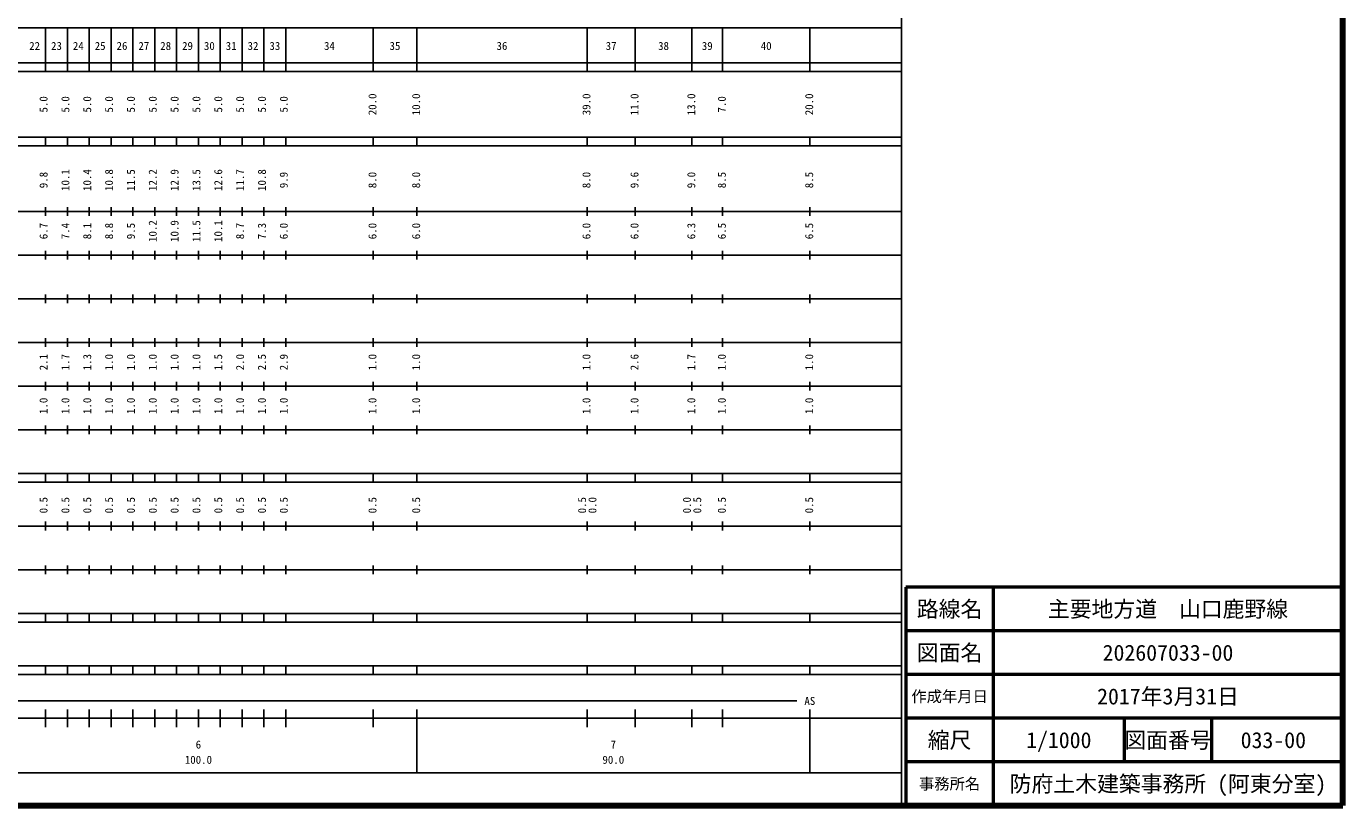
# Model space of a CAD drawing. Units: millimetres on the paper, enlarged 1000 times. Extents: x 40000 to 680000, y 20000 to 380000.
# Drawn here: x 378598 to 680000, y 20000 to 198357 of the extents above; entities that cross this region are included whole.
import ezdxf
from ezdxf.enums import TextEntityAlignment as Align

# ---------------------------------------------------------------- set-up
doc = ezdxf.new("R2010")
doc.units = ezdxf.units.MM
doc.header["$LTSCALE"] = 1000
for name, color, linetype, lineweight in [('M-TTL', 2, 'Continuous', 140), ('M-TTL-BAND', 7, 'Continuous', 25), ('M-TTL-FRAM', 2, 'Continuous', 50), ('M-TTL-LINE', 7, 'Continuous', 50)]:
    doc.layers.add(name, color=color, linetype=linetype, lineweight=lineweight)
doc.layers.add('M-TTL-TXT', color=7, linetype='Continuous')
doc.styles.add('ＭＳ ゴシック', font='')
doc.styles.get('ＭＳ ゴシック').set_extended_font_data('MS Gothic')

msp = doc.modelspace()

# ---------------------------------------------------------------- linework, layer by layer
at = {"layer": 'M-TTL'}
for p, q in [((680000, 20000), (680000, 380000)), ((40000, 20000), (680000, 20000))]:
    msp.add_line(p, q, dxfattribs=at)
at = {"layer": 'M-TTL-BAND'}
for p, q in [((579000, 20000), (579000, 370000)), ((68000, 198000), (579000, 198000)), ((383000, 188000), (383000, 198000)), ((388000, 188000), (388000, 198000)), ((393000, 188000), (393000, 198000)), ((398000, 188000), (398000, 198000)), ((403000, 188000), (403000, 198000)), ((408000, 188000), (408000, 198000)), ((413000, 188000), (413000, 198000)), ((418000, 188000), (418000, 198000)), ((423000, 188000), (423000, 198000)), ((428000, 188000), (428000, 198000)), ((433000, 188000), (433000, 198000)), ((438000, 188000), (438000, 198000)), ((458000, 188000), (458000, 198000)), ((468000, 188000), (468000, 198000)), ((507000, 188000), (507000, 198000)), ((518000, 188000), (518000, 198000)), ((531000, 188000), (531000, 198000)), ((538000, 188000), (538000, 198000)), ((558000, 188000), (558000, 198000)), ((40000, 190000), (579000, 190000)), ((40000, 188000), (579000, 188000)), ((40000, 173000), (579000, 173000)), ((383000, 171000), (383000, 173000)), ((388000, 171000), (388000, 173000)), ((393000, 171000), (393000, 173000)), ((398000, 171000), (398000, 173000)), ((403000, 171000), (403000, 173000)), ((408000, 171000), (408000, 173000)), ((413000, 171000), (413000, 173000)), ((418000, 171000), (418000, 173000)), ((423000, 171000), (423000, 173000)), ((428000, 171000), (428000, 173000)), ((433000, 171000), (433000, 173000)), ((438000, 171000), (438000, 173000)), ((458000, 171000), (458000, 173000)), ((468000, 171000), (468000, 173000)), ((507000, 171000), (507000, 173000)), ((518000, 171000), (518000, 173000)), ((531000, 171000), (531000, 173000)), ((538000, 171000), (538000, 173000)), ((558000, 171000), (558000, 173000)), ((40000, 171000), (579000, 171000)), ((383000, 155000), (383000, 157000)), ((388000, 155000), (388000, 157000)), ((393000, 155000), (393000, 157000)), ((398000, 155000), (398000, 157000)), ((403000, 155000), (403000, 157000)), ((408000, 155000), (408000, 157000)), ((413000, 155000), (413000, 157000)), ((418000, 155000), (418000, 157000)), ((423000, 155000), (423000, 157000)), ((428000, 155000), (428000, 157000)), ((433000, 155000), (433000, 157000)), ((438000, 155000), (438000, 157000)), ((458000, 155000), (458000, 157000)), ((468000, 155000), (468000, 157000)), ((507000, 155000), (507000, 157000)), ((518000, 155000), (518000, 157000)), ((531000, 155000), (531000, 157000)), ((538000, 155000), (538000, 157000)), ((558000, 155000), (558000, 157000)), ((40000, 156000), (579000, 156000)), ((46000, 146000), (579000, 146000)), ((383000, 145000), (383000, 147000)), ((388000, 145000), (388000, 147000)), ((393000, 145000), (393000, 147000)), ((398000, 145000), (398000, 147000)), ((403000, 145000), (403000, 147000)), ((408000, 145000), (408000, 147000)), ((413000, 145000), (413000, 147000)), ((418000, 145000), (418000, 147000)), ((423000, 145000), (423000, 147000)), ((428000, 145000), (428000, 147000)), ((433000, 145000), (433000, 147000)), ((438000, 145000), (438000, 147000)), ((458000, 145000), (458000, 147000)), ((468000, 145000), (468000, 147000)), ((507000, 145000), (507000, 147000)), ((518000, 145000), (518000, 147000)), ((531000, 145000), (531000, 147000)), ((538000, 145000), (538000, 147000)), ((558000, 145000), (558000, 147000)), ((52000, 136000), (579000, 136000)), ((383000, 135000), (383000, 137000)), ((388000, 135000), (388000, 137000)), ((393000, 135000), (393000, 137000)), ((398000, 135000), (398000, 137000)), ((403000, 135000), (403000, 137000)), ((408000, 135000), (408000, 137000)), ((413000, 135000), (413000, 137000)), ((418000, 135000), (418000, 137000)), ((423000, 135000), (423000, 137000)), ((428000, 135000), (428000, 137000)), ((433000, 135000), (433000, 137000)), ((438000, 135000), (438000, 137000)), ((458000, 135000), (458000, 137000)), ((468000, 135000), (468000, 137000)), ((507000, 135000), (507000, 137000)), ((518000, 135000), (518000, 137000)), ((531000, 135000), (531000, 137000)), ((538000, 135000), (538000, 137000)), ((558000, 135000), (558000, 137000)), ((383000, 125000), (383000, 127000)), ((388000, 125000), (388000, 127000)), ((393000, 125000), (393000, 127000)), ((398000, 125000), (398000, 127000)), ((403000, 125000), (403000, 127000)), ((408000, 125000), (408000, 127000)), ((413000, 125000), (413000, 127000)), ((418000, 125000), (418000, 127000)), ((423000, 125000), (423000, 127000)), ((428000, 125000), (428000, 127000)), ((433000, 125000), (433000, 127000)), ((438000, 125000), (438000, 127000)), ((458000, 125000), (458000, 127000)), ((468000, 125000), (468000, 127000)), ((507000, 125000), (507000, 127000)), ((518000, 125000), (518000, 127000)), ((531000, 125000), (531000, 127000)), ((538000, 125000), (538000, 127000)), ((558000, 125000), (558000, 127000)), ((46000, 126000), (579000, 126000)), ((52000, 116000), (579000, 116000)), ((383000, 115000), (383000, 117000)), ((388000, 115000), (388000, 117000)), ((393000, 115000), (393000, 117000)), ((398000, 115000), (398000, 117000)), ((403000, 115000), (403000, 117000)), ((408000, 115000), (408000, 117000)), ((413000, 115000), (413000, 117000)), ((418000, 115000), (418000, 117000)), ((423000, 115000), (423000, 117000)), ((428000, 115000), (428000, 117000)), ((433000, 115000), (433000, 117000)), ((438000, 115000), (438000, 117000)), ((458000, 115000), (458000, 117000)), ((468000, 115000), (468000, 117000)), ((507000, 115000), (507000, 117000)), ((518000, 115000), (518000, 117000)), ((531000, 115000), (531000, 117000)), ((538000, 115000), (538000, 117000)), ((558000, 115000), (558000, 117000)), ((46000, 106000), (579000, 106000)), ((383000, 105000), (383000, 107000)), ((388000, 105000), (388000, 107000)), ((393000, 105000), (393000, 107000)), ((398000, 105000), (398000, 107000)), ((403000, 105000), (403000, 107000)), ((408000, 105000), (408000, 107000)), ((413000, 105000), (413000, 107000)), ((418000, 105000), (418000, 107000)), ((423000, 105000), (423000, 107000)), ((428000, 105000), (428000, 107000)), ((433000, 105000), (433000, 107000)), ((438000, 105000), (438000, 107000)), ((458000, 105000), (458000, 107000)), ((468000, 105000), (468000, 107000)), ((507000, 105000), (507000, 107000)), ((518000, 105000), (518000, 107000)), ((531000, 105000), (531000, 107000)), ((538000, 105000), (538000, 107000)), ((558000, 105000), (558000, 107000)), ((40000, 96000), (579000, 96000)), ((40000, 94000), (579000, 94000)), ((383000, 94000), (383000, 96000)), ((388000, 94000), (388000, 96000)), ((393000, 94000), (393000, 96000)), ((398000, 94000), (398000, 96000)), ((403000, 94000), (403000, 96000)), ((408000, 94000), (408000, 96000)), ((413000, 94000), (413000, 96000)), ((418000, 94000), (418000, 96000)), ((423000, 94000), (423000, 96000)), ((428000, 94000), (428000, 96000)), ((433000, 94000), (433000, 96000)), ((438000, 94000), (438000, 96000)), ((458000, 94000), (458000, 96000)), ((468000, 94000), (468000, 96000)), ((507000, 94000), (507000, 96000)), ((518000, 94000), (518000, 96000)), ((531000, 94000), (531000, 96000)), ((538000, 94000), (538000, 96000)), ((558000, 94000), (558000, 96000)), ((383000, 83000), (383000, 85000)), ((388000, 83000), (388000, 85000)), ((393000, 83000), (393000, 85000)), ((398000, 83000), (398000, 85000)), ((403000, 83000), (403000, 85000)), ((408000, 83000), (408000, 85000)), ((413000, 83000), (413000, 85000)), ((418000, 83000), (418000, 85000)), ((423000, 83000), (423000, 85000)), ((428000, 83000), (428000, 85000)), ((433000, 83000), (433000, 85000)), ((438000, 83000), (438000, 85000)), ((458000, 83000), (458000, 85000)), ((468000, 83000), (468000, 85000)), ((507000, 83000), (507000, 85000)), ((518000, 83000), (518000, 85000)), ((531000, 83000), (531000, 85000)), ((538000, 83000), (538000, 85000)), ((558000, 83000), (558000, 85000)), ((49000, 84000), (579000, 84000)), ((40000, 74000), (579000, 74000)), ((383000, 73000), (383000, 75000)), ((388000, 73000), (388000, 75000)), ((393000, 73000), (393000, 75000)), ((398000, 73000), (398000, 75000)), ((403000, 73000), (403000, 75000)), ((408000, 73000), (408000, 75000)), ((413000, 73000), (413000, 75000)), ((418000, 73000), (418000, 75000)), ((423000, 73000), (423000, 75000)), ((428000, 73000), (428000, 75000)), ((433000, 73000), (433000, 75000)), ((438000, 73000), (438000, 75000)), ((458000, 73000), (458000, 75000)), ((468000, 73000), (468000, 75000)), ((507000, 73000), (507000, 75000)), ((518000, 73000), (518000, 75000)), ((531000, 73000), (531000, 75000)), ((538000, 73000), (538000, 75000)), ((558000, 73000), (558000, 75000)), ((40000, 64000), (579000, 64000)), ((383000, 62000), (383000, 64000)), ((388000, 62000), (388000, 64000)), ((393000, 62000), (393000, 64000)), ((398000, 62000), (398000, 64000)), ((403000, 62000), (403000, 64000)), ((408000, 62000), (408000, 64000)), ((413000, 62000), (413000, 64000)), ((418000, 62000), (418000, 64000)), ((423000, 62000), (423000, 64000)), ((428000, 62000), (428000, 64000)), ((433000, 62000), (433000, 64000)), ((438000, 62000), (438000, 64000)), ((458000, 62000), (458000, 64000)), ((468000, 62000), (468000, 64000)), ((507000, 62000), (507000, 64000)), ((518000, 62000), (518000, 64000)), ((531000, 62000), (531000, 64000)), ((538000, 62000), (538000, 64000)), ((558000, 62000), (558000, 64000)), ((40000, 62000), (579000, 62000)), ((40000, 52000), (579000, 52000)), ((383000, 50000), (383000, 52000)), ((388000, 50000), (388000, 52000)), ((393000, 50000), (393000, 52000)), ((398000, 50000), (398000, 52000)), ((403000, 50000), (403000, 52000)), ((408000, 50000), (408000, 52000)), ((413000, 50000), (413000, 52000)), ((418000, 50000), (418000, 52000)), ((423000, 50000), (423000, 52000)), ((428000, 50000), (428000, 52000)), ((433000, 50000), (433000, 52000)), ((438000, 50000), (438000, 52000)), ((458000, 50000), (458000, 52000)), ((468000, 50000), (468000, 52000)), ((507000, 50000), (507000, 52000)), ((518000, 50000), (518000, 52000)), ((531000, 50000), (531000, 52000)), ((538000, 50000), (538000, 52000)), ((558000, 50000), (558000, 52000)), ((40000, 50000), (579000, 50000)), ((71000, 44000), (555000, 44000)), ((40000, 40000), (579000, 40000)), ((383000, 38000), (383000, 42000)), ((388000, 38000), (388000, 42000)), ((393000, 38000), (393000, 42000)), ((398000, 38000), (398000, 42000)), ((403000, 38000), (403000, 42000)), ((408000, 38000), (408000, 42000)), ((413000, 38000), (413000, 42000)), ((418000, 38000), (418000, 42000)), ((423000, 38000), (423000, 42000)), ((428000, 38000), (428000, 42000)), ((433000, 38000), (433000, 42000)), ((438000, 38000), (438000, 42000)), ((458000, 38000), (458000, 42000)), ((468000, 27500), (468000, 42000)), ((507000, 38000), (507000, 42000)), ((518000, 38000), (518000, 42000)), ((531000, 38000), (531000, 42000)), ((538000, 38000), (538000, 42000)), ((558000, 27500), (558000, 42000)), ((68000, 27500), (579000, 27500))]:
    msp.add_line(p, q, dxfattribs=at)
at = {"layer": 'M-TTL-FRAM'}
for p, q in [((680000, 70000), (580000, 70000)), ((580000, 70000), (580000, 20000))]:
    msp.add_line(p, q, dxfattribs=at)
at = {"layer": 'M-TTL-LINE'}
for p, q in [((600000, 70000), (600000, 20000)), ((680000, 60000), (580000, 60000)), ((680000, 50000), (580000, 50000)), ((680000, 40000), (580000, 40000)), ((630000, 40000), (630000, 30000)), ((650000, 40000), (650000, 30000)), ((680000, 30000), (580000, 30000))]:
    msp.add_line(p, q, dxfattribs=at)

# ---------------------------------------------------------------- texts
at = {"layer": 'M-TTL-BAND', "style": 'ＭＳ ゴシック'}
for s, p in [('22', (380500, 192405)), ('23', (385500, 192405)), ('24', (390500, 192405)), ('25', (395500, 192405)), ('26', (400500, 192405)), ('27', (405500, 192405)), ('28', (410500, 192405)), ('29', (415500, 192405)), ('30', (420500, 192405)), ('31', (425500, 192405)), ('32', (430500, 192405)), ('33', (435500, 192405)), ('34', (448000, 192405)), ('35', (463000, 192405)), ('36', (487500, 192405)), ('37', (512500, 192405)), ('38', (524500, 192405)), ('39', (534500, 192405)), ('40', (548000, 192405)), ('AS', (558000, 42500)), ('6', (418000, 32523)), ('7', (513000, 32523)), ('100.0', (418000, 29033)), ('90.0', (513000, 29033))]:
    msp.add_text(s, height=1833, dxfattribs=at).set_placement(p, align=Align.BOTTOM_CENTER)
for s, p in [('5.0', (384000, 180500)), ('5.0', (389000, 180500)), ('5.0', (394000, 180500)), ('5.0', (399000, 180500)), ('5.0', (404000, 180500)), ('5.0', (409000, 180500)), ('5.0', (414000, 180500)), ('5.0', (419000, 180500)), ('5.0', (424000, 180500)), ('5.0', (429000, 180500)), ('5.0', (434000, 180500)), ('5.0', (439000, 180500)), ('20.0', (459309, 180500)), ('10.0', (469309, 180500)), ('39.0', (508309, 180500)), ('11.0', (519309, 180500)), ('13.0', (532309, 180500)), ('7.0', (539309, 180500)), ('20.0', (559309, 180500)), ('9.8', (384000, 163174)), ('10.1', (389000, 163174)), ('10.4', (394000, 163174)), ('10.8', (399000, 163174)), ('11.5', (404000, 163174)), ('12.2', (409000, 163174)), ('12.9', (414000, 163174)), ('13.5', (419000, 163174)), ('12.6', (424000, 163174)), ('11.7', (429000, 163174)), ('10.8', (434000, 163174)), ('9.9', (439000, 163174)), ('8.0', (459309, 163174)), ('8.0', (469309, 163174)), ('8.0', (508309, 163174)), ('9.6', (519309, 163174)), ('9.0', (532309, 163174)), ('8.5', (539309, 163174)), ('8.5', (559309, 163174)), ('10.2', (409000, 151500)), ('10.9', (414000, 151500)), ('11.5', (419000, 151500)), ('10.1', (424000, 151500)), ('6.7', (384000, 151500)), ('7.4', (389000, 151500)), ('8.1', (394000, 151500)), ('8.8', (399000, 151500)), ('9.5', (404000, 151500)), ('8.7', (429000, 151500)), ('7.3', (434000, 151500)), ('6.0', (439000, 151500)), ('6.0', (459309, 151500)), ('6.0', (469309, 151500)), ('6.0', (508309, 151500)), ('6.0', (519309, 151500)), ('6.3', (532309, 151500)), ('6.5', (539309, 151500)), ('6.5', (559309, 151500)), ('2.1', (384000, 121500)), ('1.7', (389000, 121500)), ('1.3', (394000, 121500)), ('1.0', (399000, 121500)), ('1.0', (404000, 121500)), ('1.0', (409000, 121500)), ('1.0', (414000, 121500)), ('1.0', (419000, 121500)), ('1.5', (424000, 121500)), ('2.0', (429000, 121500)), ('2.5', (434000, 121500)), ('2.9', (439000, 121500)), ('1.0', (459309, 121500)), ('1.0', (469309, 121500)), ('1.0', (508309, 121500)), ('2.6', (519309, 121500)), ('1.7', (532309, 121500)), ('1.0', (539309, 121500)), ('1.0', (559309, 121500)), ('1.0', (384000, 111500)), ('1.0', (389000, 111500)), ('1.0', (394000, 111500)), ('1.0', (399000, 111500)), ('1.0', (404000, 111500)), ('1.0', (409000, 111500)), ('1.0', (414000, 111500)), ('1.0', (419000, 111500)), ('1.0', (424000, 111500)), ('1.0', (429000, 111500)), ('1.0', (434000, 111500)), ('1.0', (439000, 111500)), ('1.0', (459309, 111500)), ('1.0', (469309, 111500)), ('1.0', (508309, 111500)), ('1.0', (519309, 111500)), ('1.0', (532309, 111500)), ('1.0', (539309, 111500)), ('1.0', (559309, 111500)), ('0.5', (384000, 88764)), ('0.5', (389000, 88764)), ('0.5', (394000, 88764)), ('0.5', (399000, 88764)), ('0.5', (404000, 88764)), ('0.5', (409000, 88764)), ('0.5', (414000, 88764)), ('0.5', (419000, 88764)), ('0.5', (424000, 88764)), ('0.5', (429000, 88764)), ('0.5', (434000, 88764)), ('0.5', (439000, 88764)), ('0.5', (459309, 88764)), ('0.5', (469309, 88764)), ('0.5', (507309, 88764)), ('0.0', (509679, 88764)), ('0.0', (531309, 88764)), ('0.5', (533679, 88764)), ('0.5', (539309, 88764)), ('0.5', (559309, 88764))]:
    msp.add_text(s, height=1833, rotation=90, dxfattribs=at).set_placement(p, align=Align.BOTTOM_CENTER)
at = {"layer": 'M-TTL-TXT', "style": 'ＭＳ ゴシック'}
for s, height, p in [('路線名', 3666, (590000, 65000)), ('路線名', 3666, (590000, 65000)), ('主要地方道\u3000山口鹿野線', 3666, (640000, 65000)), ('図面名', 3666, (590000, 55000)), ('図面名', 3666, (590000, 55000)), ('202607033-00', 3666, (640000, 55000)), ('作成年月日', 2566, (590000, 45000)), ('作成年月日', 2566, (590000, 45000)), ('2017年3月31日', 3666, (640000, 45000)), ('縮尺', 3666, (590000, 35000)), ('縮尺', 3666, (590000, 35000)), ('1/1000', 3666, (615000, 35000)), ('図面番号', 3666, (640000, 35000)), ('図面番号', 3666, (640000, 35000)), ('033-00', 3666, (664125, 35000)), ('防府土木建築事務所 (阿東分室)', 3666, (640000, 25000)), ('事務所名', 2566, (590000, 25000)), ('事務所名', 2566, (590000, 25000))]:
    msp.add_text(s, height=height, dxfattribs=at).set_placement(p, align=Align.MIDDLE_CENTER)

doc.saveas('drawing.dxf')
